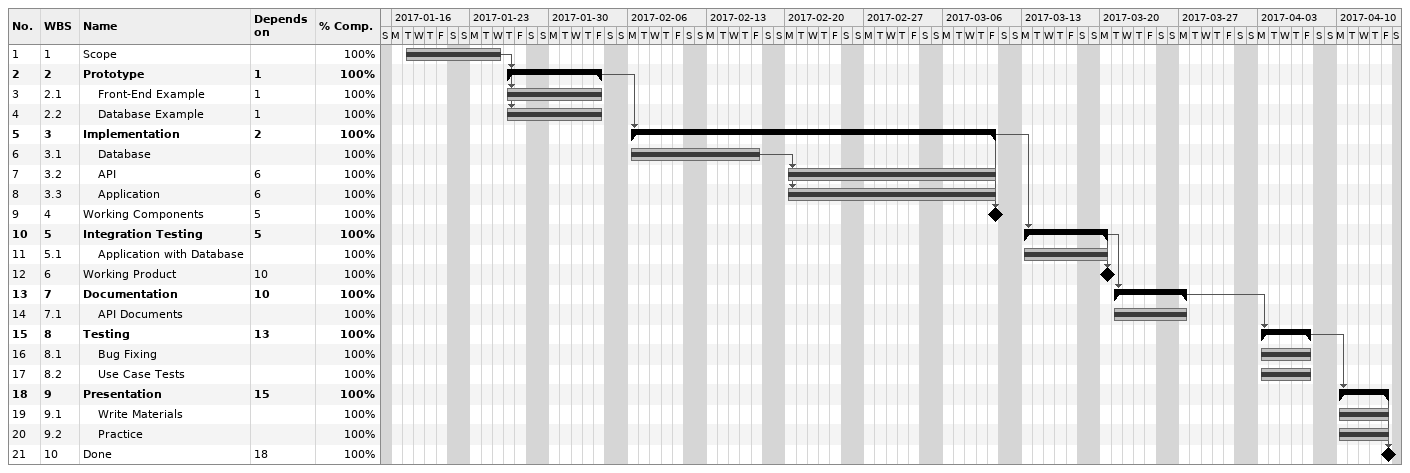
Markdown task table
| ID | WBS | Task | Start | Finish | Predecessors | % complete |
|---|---|---|---|---|---|---|
| 1 | 1 | Scope | 2017-01-17 | 2017-01-25 |  | 100 |
| 2 | 2 | **Prototype** | 2017-01-26 | 2017-02-03 | 1 | 100 |
| 3 | 2.1 | Front-End Example | 2017-01-26 | 2017-02-03 | 1 | 100 |
| 4 | 2.2 | Database Example | 2017-01-26 | 2017-02-03 | 1 | 100 |
| 5 | 3 | **Implementation** | 2017-02-06 | 2017-03-10 | 2 | 100 |
| 6 | 3.1 | Database | 2017-02-06 | 2017-02-17 |  | 100 |
| 7 | 3.2 | API | 2017-02-20 | 2017-03-10 | 6 | 100 |
| 8 | 3.3 | Application | 2017-02-20 | 2017-03-10 | 6 | 100 |
| 9 | 4 | Working Components (milestone) | 2017-03-10 | 2017-03-10 | 5 | 100 |
| 10 | 5 | **Integration Testing** | 2017-03-13 | 2017-03-20 | 5 | 100 |
| 11 | 5.1 | Application with Database | 2017-03-13 | 2017-03-20 |  | 100 |
| 12 | 6 | Working Product (milestone) | 2017-03-20 | 2017-03-20 | 10 | 100 |
| 13 | 7 | **Documentation** | 2017-03-21 | 2017-03-27 | 10 | 100 |
| 14 | 7.1 | API Documents | 2017-03-21 | 2017-03-27 |  | 100 |
| 15 | 8 | **Testing** | 2017-04-03 | 2017-04-07 | 13 | 100 |
| 16 | 8.1 | Bug Fixing | 2017-04-03 | 2017-04-07 |  | 100 |
| 17 | 8.2 | Use Case Tests | 2017-04-03 | 2017-04-07 |  | 100 |
| 18 | 9 | **Presentation** | 2017-04-10 | 2017-04-14 | 15 | 100 |
| 19 | 9.1 | Write Materials | 2017-04-10 | 2017-04-14 |  | 100 |
| 20 | 9.2 | Practice | 2017-04-10 | 2017-04-14 |  | 100 |
| 21 | 10 | Done (milestone) | 2017-04-14 | 2017-04-14 | 18 | 100 |
